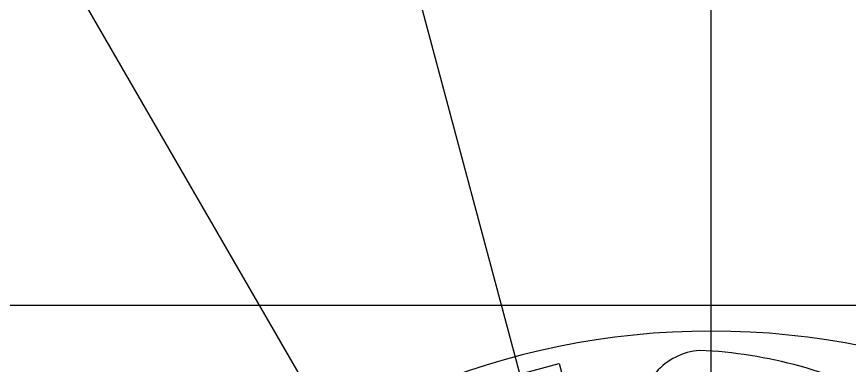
# Model space of a CAD drawing. Extents: x -51 to 51, y -51 to 51.
# Drawn here: x -16.91 to 3.36, y 17.58 to 26.08 of the extents above; entities that cross this region are included whole.
import ezdxf

# ---------------------------------------------------------------- set-up
doc = ezdxf.new("R2010")
doc.units = 0
for name, color, linetype in [('1', 22, 'CONTINUOUS'), ('16', 175, 'CONTINUOUS'), ('20', 7, 'CONTINUOUS'), ('39', 22, 'CONTINUOUS'), ('49', 253, 'CONTINUOUS')]:
    doc.layers.add(name, color=color, linetype=linetype)

msp = doc.modelspace()

# ---------------------------------------------------------------- linework, layer by layer
at = {"layer": '1'}
msp.add_line((-19.05, 19.05), (19.05, 19.05), dxfattribs=at)
at = {"layer": '16'}
msp.add_line((-19.05, 19.05), (19.05, 19.05), dxfattribs=at)
for centre, radius, start, end in [((-0.1705, 16.3988), 1.5501, 94.1535, 184.1535), ((-0.7635, 6.9489), 11.0064, 61.6716, 87.4965)]:
    msp.add_arc(centre, radius, start, end, dxfattribs=at)
at = {"layer": '20'}
for start, end in [(90, 180), (0, 90)]:
    msp.add_arc((0, 0), 18.415, start, end, dxfattribs=at)
at = {"layer": '39'}
for p, q in [((-5.6038, 17.1158), (-3.7048, 17.6246)), ((-3.7048, 17.6246), (-2.9423, 14.779))]:
    msp.add_line(p, q, dxfattribs=at)
at = {"layer": '49'}
for p, q in [((0, -50.8), (0, 50.8)), ((13.148, -49.069), (-13.148, 49.069)), ((25.4, -43.9941), (-25.4, 43.9941))]:
    msp.add_line(p, q, dxfattribs=at)

doc.saveas('drawing.dxf')
